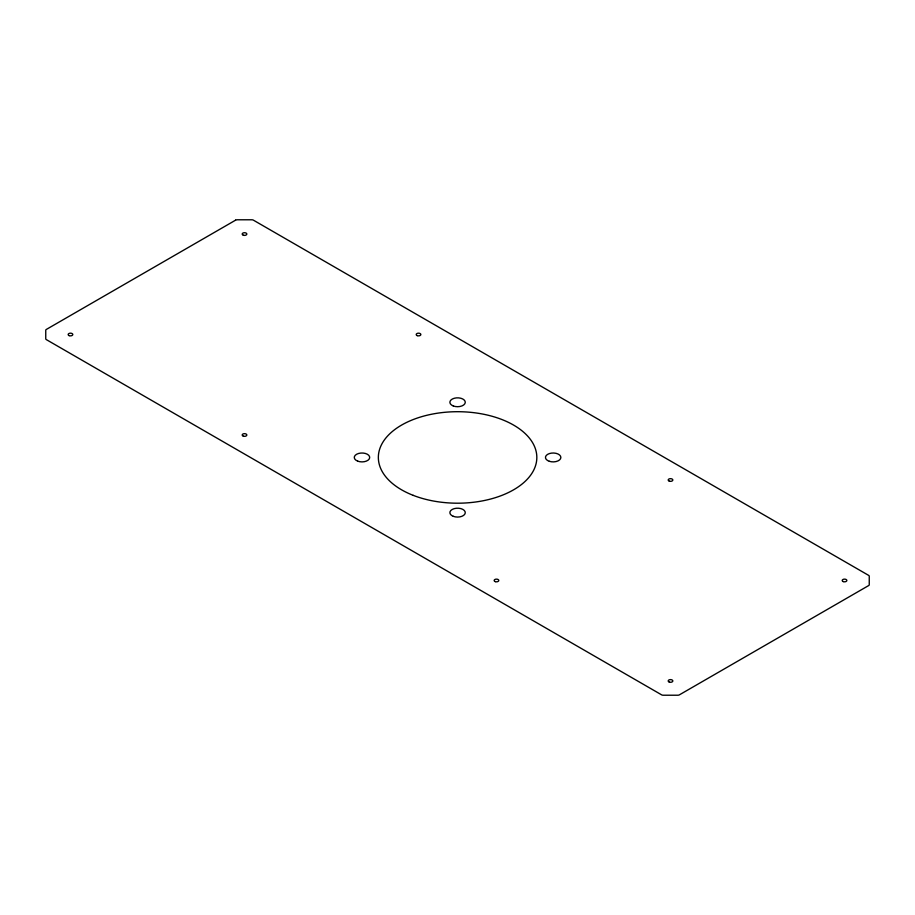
<?xml version="1.0" encoding="UTF-8"?>
<svg xmlns="http://www.w3.org/2000/svg" width="915" height="915" viewBox="0 0 915 915"><rect width="100%" height="100%" fill="white"/><g stroke="black" fill="none" stroke-linecap="round" stroke-linejoin="round"><path stroke-width="1.37" d="M235.578 220.172L46.436 329.377A2.333 1.35 0 0 0 45.75 330.326L45.75 338.722A2.333 1.35 0 0 0 46.436 339.671L661.579 694.828A2.333 1.35 0 0 0 663.226 695.217L677.775 695.217A2.333 1.35 0 0 0 679.422 694.828L868.564 585.623A2.333 1.35 0 0 0 869.25 584.674L869.25 576.278A2.333 1.35 0 0 0 868.564 575.329L253.421 220.172A2.333 1.35 0 0 0 251.774 219.783L237.225 219.783A2.333 1.35 0 0 0 235.578 220.172M243.333 235.212A2.333 1.35 0 0 0 246.833 234.046A2.333 1.35 0 0 0 243.333 232.89A2.333 1.35 0 0 0 243.333 235.212M69.163 335.633A2.333 1.35 0 0 0 72.8 334.615A2.333 1.35 0 0 0 69.448 333.312A2.333 1.35 0 0 0 69.163 335.633M243.333 436.158A2.333 1.35 0 0 0 246.833 435.002A2.333 1.35 0 0 0 243.333 433.836A2.333 1.35 0 0 0 243.333 436.158M417.217 335.633A2.333 1.35 0 0 0 420.854 334.615A2.333 1.35 0 0 0 417.503 333.312A2.333 1.35 0 0 0 417.217 335.633M843.218 581.585A2.333 1.35 0 0 0 846.855 580.567A2.333 1.35 0 0 0 843.516 579.264A2.333 1.35 0 0 0 843.218 581.585M669.334 682.11A2.333 1.35 0 0 0 672.834 680.954A2.333 1.35 0 0 0 669.334 679.788A2.333 1.35 0 0 0 669.334 682.11M495.312 581.643A2.333 1.35 0 0 0 498.801 580.476A2.333 1.35 0 0 0 495.312 579.309A2.333 1.35 0 0 0 495.312 581.643M669.334 481.164A2.333 1.35 0 0 0 672.834 479.998A2.333 1.35 0 0 0 669.334 478.842A2.333 1.35 0 0 0 669.334 481.164M453.268 516.312A7.697 4.438 0 0 0 465.255 512.949A7.697 4.438 0 0 0 454.217 508.637A7.697 4.438 0 0 0 453.268 516.312M357.685 461.137A7.697 4.438 0 0 0 369.671 457.775A7.697 4.438 0 0 0 358.634 453.451A7.697 4.438 0 0 0 357.685 461.137M453.268 405.951A7.697 4.438 0 0 0 465.255 402.589A7.697 4.438 0 0 0 454.217 398.277A7.697 4.438 0 0 0 453.268 405.951M549.32 461.297A7.697 4.438 0 0 0 560.861 457.454A7.697 4.438 0 0 0 549.32 453.6A7.697 4.438 0 0 0 549.32 461.297M413.168 495.335A79.239 45.75 0 0 0 536.625 460.714A79.239 45.75 0 0 0 422.959 416.302A79.239 45.75 0 0 0 413.168 495.335"/></g></svg>
